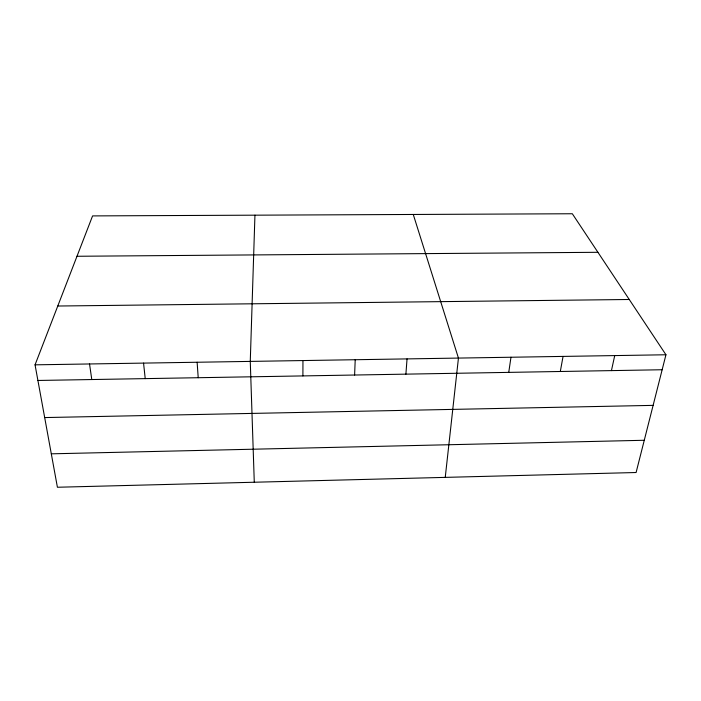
<?xml version="1.0" encoding="UTF-8"?>
<svg xmlns="http://www.w3.org/2000/svg" width="701" height="701" viewBox="0 0 701 701"><rect width="100%" height="100%" fill="white"/><g stroke="black" fill="none" stroke-linecap="round" stroke-linejoin="round"><path stroke-width="1.05" d="M302.902 375.92L302.955 360.559M254.945 215.181L250.266 361.401L254.279 482.235M354.61 375.026L355.214 359.727M405.897 374.15L407.044 358.894M445.24 477.381L458.445 358.08L413.266 214.462M508.751 372.38L510.976 357.238M560.309 371.495L563.061 356.406M611.438 370.619L614.724 355.582M665.95 354.767L636.096 472.518L57.412 487.248L35.05 364.835L92.585 215.908L572.323 213.752L665.95 354.767L35.05 364.835M51.304 453.827L644.272 440.272M44.68 417.568L653.122 405.371M37.907 380.468L662.156 369.742M57.771 306.022L629.244 299.485M76.996 256.268L597.918 252.299M89.535 363.968L91.787 379.539M143.556 363.109L145.221 378.628M197.13 362.251L198.217 377.716"/></g></svg>
